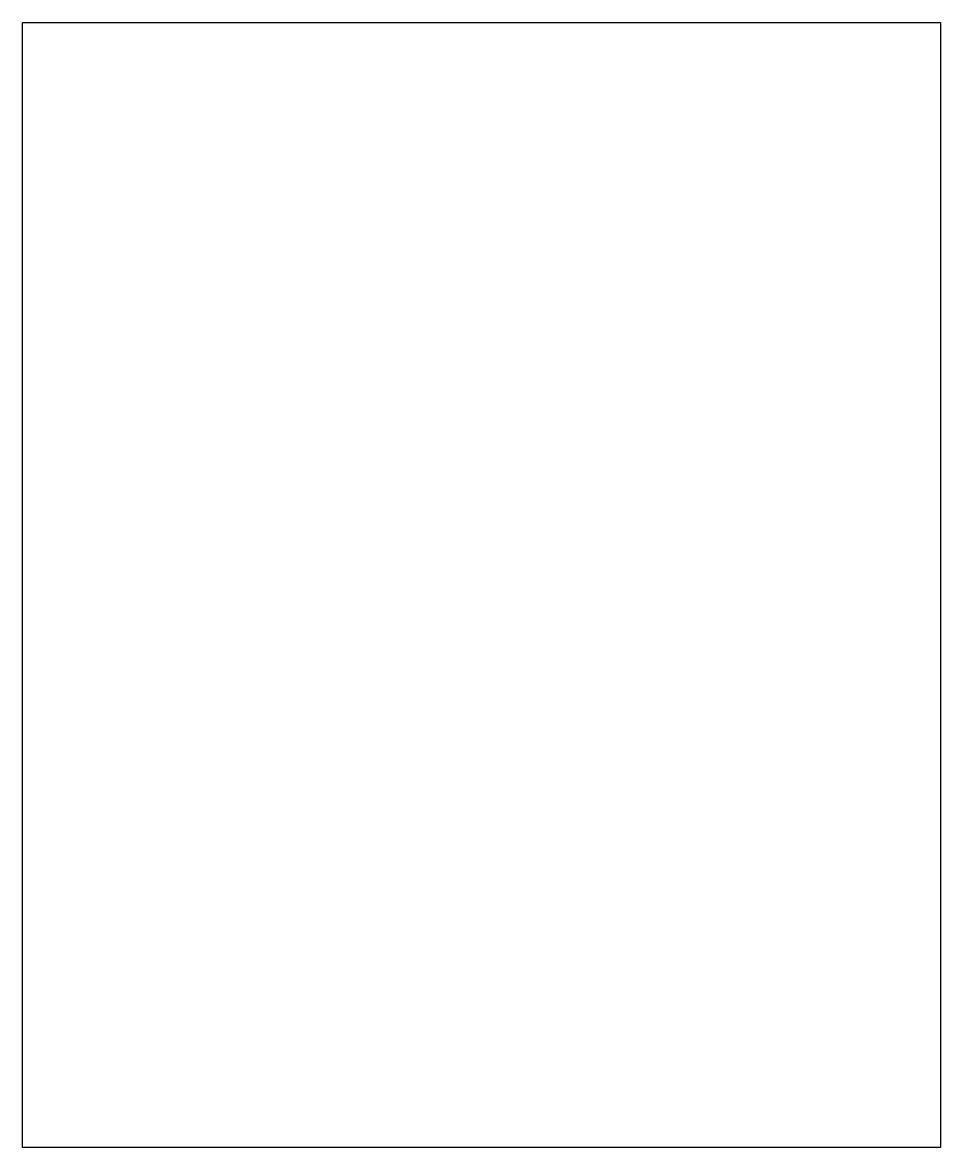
# Model space of a CAD drawing. Extents: x 0 to 311, y 0 to 382.
import ezdxf

# ---------------------------------------------------------------- set-up
doc = ezdxf.new("R2010")
doc.units = 0
doc.layers.get('0').update_dxf_attribs({"linetype": 'CONTINUOUS'})

msp = doc.modelspace()

# ---------------------------------------------------------------- linework, layer by layer
msp.add_lwpolyline([(0, 0), (0, 381.5), (311.5, 381.5), (311.5, 0)], close=True)

doc.saveas('drawing.dxf')
